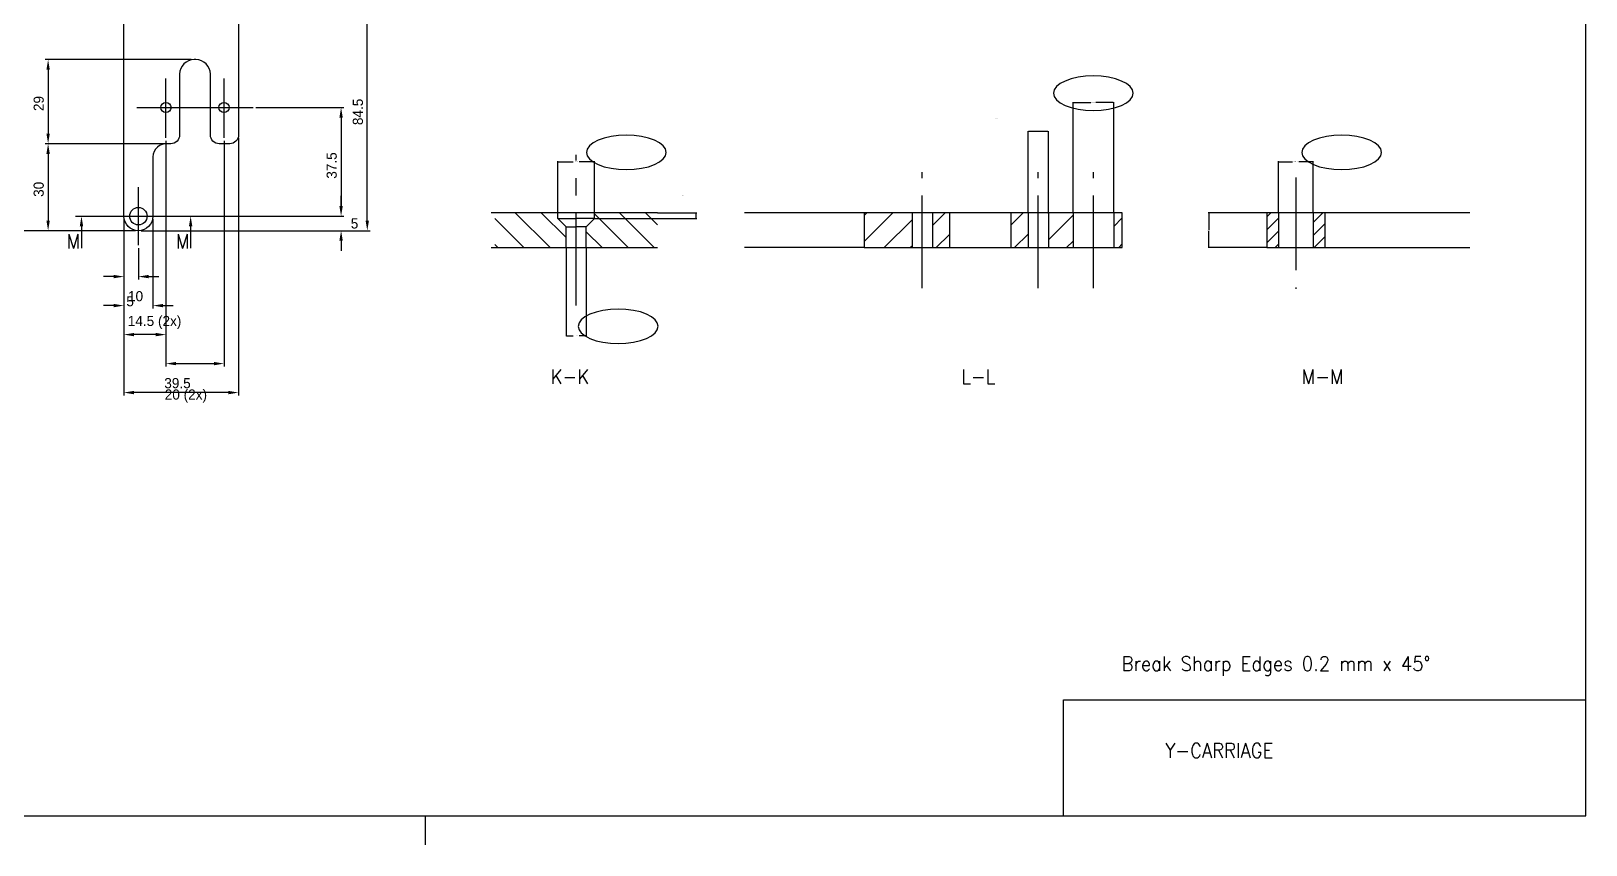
# Model space of a CAD drawing. Extents: x -1900 to -80, y -566 to 781.
# Drawn here: x -726 to -190, y -566 to -285 of the extents above; entities that cross this region are included whole.
import ezdxf
from ezdxf.enums import TextEntityAlignment as Align

# ---------------------------------------------------------------- set-up
doc = ezdxf.new("R2010")
doc.units = 0
doc.linetypes.add('CENTER', pattern=[50, 32, -6, 6, -6])
doc.layers.get('0').update_dxf_attribs({"linetype": 'CONTINUOUS'})
doc.layers.get('DEFPOINTS').update_dxf_attribs({"linetype": 'CONTINUOUS'})
for name, color, linetype in [('_COMMENTS_NAMES', 7, 'CONTINUOUS'), ('BORDER', 7, 'CONTINUOUS'), ('CENTER', 1, 'CENTER'), ('DIMENSION', 4, 'CONTINUOUS'), ('DIMENSION_NEW', 6, 'CONTINUOUS'), ('HATCH', 3, 'CONTINUOUS'), ('SECTION', 4, 'CENTER')]:
    doc.layers.add(name, color=color, linetype=linetype)
doc.styles.add('TEXTSTYLE21', font='Standard')
doc.styles.add('TEXTSTYLE26', font='Standard')
doc.styles.add('TEXTSTYLE27', font='Standard')
doc.styles.add('TEXTSTYLE28', font='Standard')
doc.styles.add('TEXTSTYLE29', font='Standard')
doc.styles.add('TEXTSTYLE43', font='standard')
doc.styles.add('TEXTSTYLE44', font='Standard')
doc.dimstyles.new('QCADDIMSTYLE', dxfattribs={"dimtxt": 3.5, "dimasz": 3.5, "dimexe": 1, "dimexo": 1, "dimgap": 1.5, "dimtad": 1, "dimtoh": 1, "dimzin": 0, "dimcen": 0.09, "dimazin": 3, "dimtfac": 1, "dimtofl": 0, "dimtmove": 0, "dimatfit": 3})

# ---------------------------------------------------------------- blocks, each defined once
blk = doc.blocks.new('*D82')
at = {"layer": 'DEFPOINTS', "color": 0}
for p in [(-688.87, -135.16), (-770, -354.16), (-688.87, -354.16)]:
    blk.add_point(p, dxfattribs=at)
at = {"layer": 'DIMENSION', "color": 0}
for p, q in [((-689.87, -135.16), (-771, -135.16)), ((-770, -138.66), (-770, -350.66)), ((-689.87, -354.16), (-771, -354.16))]:
    blk.add_line(p, q, dxfattribs=at)
for points in [[(-769.42, -138.66), (-770.58, -138.66), (-770, -135.16)], [(-770.58, -350.66), (-769.42, -350.66), (-770, -354.16)]]:
    blk.add_solid(points, dxfattribs=at)
at = {"layer": 'DIMENSION', "color": 0, "linetype": 'CONTINUOUS'}
blk.add_text('219', height=3.5, rotation=90, dxfattribs=at).set_placement((-771.5, -249.58))
blk = doc.blocks.new('*D99')
at = {"layer": 'DEFPOINTS', "color": 0}
for p in [(-649.37, -311.66), (-678.87, -349.16), (-619.02, -349.16)]:
    blk.add_point(p, dxfattribs=at)
at = {"layer": 'DIMENSION', "color": 0}
for p, q in [((-648.37, -311.66), (-618.02, -311.66)), ((-619.02, -315.16), (-619.02, -345.66)), ((-677.87, -349.16), (-618.02, -349.16))]:
    blk.add_line(p, q, dxfattribs=at)
for points in [[(-618.44, -315.16), (-619.61, -315.16), (-619.02, -311.66)], [(-619.61, -345.66), (-618.44, -345.66), (-619.02, -349.16)]]:
    blk.add_solid(points, dxfattribs=at)
at = {"layer": 'DIMENSION', "color": 0, "linetype": 'CONTINUOUS'}
blk.add_text('37.5', height=3.5, rotation=90, dxfattribs=at).set_placement((-620.52, -336.25))
blk = doc.blocks.new('*D100')
at = {"layer": 'DEFPOINTS', "color": 0}
for p in [(-648.37, -269.66), (-610, -269.66), (-688.87, -354.16)]:
    blk.add_point(p, dxfattribs=at)
at = {"layer": 'DIMENSION', "color": 0}
for p, q in [((-647.37, -269.66), (-609, -269.66)), ((-610, -350.66), (-610, -273.16)), ((-687.87, -354.16), (-609, -354.16))]:
    blk.add_line(p, q, dxfattribs=at)
for points in [[(-609.42, -273.16), (-610.58, -273.16), (-610, -269.66)], [(-610.58, -350.66), (-609.42, -350.66), (-610, -354.16)]]:
    blk.add_solid(points, dxfattribs=at)
at = {"layer": 'DIMENSION', "color": 0, "linetype": 'CONTINUOUS'}
blk.add_text('84.5', height=3.5, rotation=90, dxfattribs=at).set_placement((-611.5, -317.75))
blk = doc.blocks.new('*D102')
at = {"layer": 'DEFPOINTS', "color": 0}
for p in [(-693.87, -349.16), (-688.87, -359.16), (-688.87, -370)]:
    blk.add_point(p, dxfattribs=at)
at = {"layer": 'DIMENSION', "color": 0}
for p, q in [((-693.87, -350.16), (-693.87, -371)), ((-688.87, -360.16), (-688.87, -371)), ((-697.37, -370), (-700.87, -370)), ((-685.37, -370), (-681.87, -370))]:
    blk.add_line(p, q, dxfattribs=at)
for points in [[(-697.37, -370.58), (-697.37, -369.42), (-693.87, -370)], [(-685.37, -369.42), (-685.37, -370.58), (-688.87, -370)]]:
    blk.add_solid(points, dxfattribs=at)
at = {"layer": 'DIMENSION', "color": 0, "linetype": 'CONTINUOUS'}
blk.add_text('5', height=3.5, dxfattribs=at).set_placement((-693.04, -380.25))
blk = doc.blocks.new('*D103')
at = {"layer": 'DEFPOINTS', "color": 0}
for p in [(-693.87, -349.16), (-683.87, -349.16), (-683.87, -380)]:
    blk.add_point(p, dxfattribs=at)
at = {"layer": 'DIMENSION', "color": 0}
for p, q in [((-693.87, -350.16), (-693.87, -381)), ((-683.87, -350.16), (-683.87, -381)), ((-697.37, -380), (-700.87, -380)), ((-680.37, -380), (-676.87, -380))]:
    blk.add_line(p, q, dxfattribs=at)
for points in [[(-697.37, -380.58), (-697.37, -379.42), (-693.87, -380)], [(-680.37, -379.42), (-680.37, -380.58), (-683.87, -380)]]:
    blk.add_solid(points, dxfattribs=at)
at = {"layer": 'DIMENSION', "color": 0, "linetype": 'CONTINUOUS'}
blk.add_text('10', height=3.5, dxfattribs=at).set_placement((-692.46, -378.5))
blk = doc.blocks.new('*D104')
at = {"layer": 'DEFPOINTS', "color": 0}
for p in [(-679.37, -322.16), (-693.87, -349.16), (-693.87, -390)]:
    blk.add_point(p, dxfattribs=at)
at = {"layer": 'DIMENSION', "color": 0}
for p, q in [((-679.37, -323.16), (-679.37, -391)), ((-693.87, -350.16), (-693.87, -391)), ((-682.87, -390), (-690.37, -390))]:
    blk.add_line(p, q, dxfattribs=at)
for points in [[(-690.37, -389.42), (-690.37, -390.58), (-693.87, -390)], [(-682.87, -390.58), (-682.87, -389.42), (-679.37, -390)]]:
    blk.add_solid(points, dxfattribs=at)
at = {"layer": 'DIMENSION', "color": 0, "linetype": 'CONTINUOUS'}
blk.add_text('14.5 (2x)', height=3.5, dxfattribs=at).set_placement((-692.54, -387.04))
blk = doc.blocks.new('*D107')
at = {"layer": 'DEFPOINTS', "color": 0}
for p in [(-679.37, -324.19), (-659.37, -322.16), (-659.37, -400)]:
    blk.add_point(p, dxfattribs=at)
at = {"layer": 'DIMENSION', "color": 0}
for p, q in [((-679.37, -325.19), (-679.37, -401)), ((-659.37, -323.16), (-659.37, -401)), ((-675.87, -400), (-662.87, -400))]:
    blk.add_line(p, q, dxfattribs=at)
for points in [[(-675.87, -399.42), (-675.87, -400.58), (-679.37, -400)], [(-662.87, -400.58), (-662.87, -399.42), (-659.37, -400)]]:
    blk.add_solid(points, dxfattribs=at)
at = {"layer": 'DIMENSION', "color": 0, "linetype": 'CONTINUOUS'}
blk.add_text('20 (2x)', height=3.5, dxfattribs=at).set_placement((-679.79, -412.42))
blk = doc.blocks.new('*D108')
at = {"layer": 'DEFPOINTS', "color": 0}
for p in [(-654.37, -321.16), (-693.87, -349.16), (-693.87, -410)]:
    blk.add_point(p, dxfattribs=at)
at = {"layer": 'DIMENSION', "color": 0}
for p, q in [((-654.37, -322.16), (-654.37, -411)), ((-693.87, -350.16), (-693.87, -411)), ((-657.87, -410), (-690.37, -410))]:
    blk.add_line(p, q, dxfattribs=at)
for points in [[(-690.37, -409.42), (-690.37, -410.58), (-693.87, -410)], [(-657.87, -410.58), (-657.87, -409.42), (-654.37, -410)]]:
    blk.add_solid(points, dxfattribs=at)
at = {"layer": 'DIMENSION', "color": 0, "linetype": 'CONTINUOUS'}
blk.add_text('39.5', height=3.5, dxfattribs=at).set_placement((-679.96, -408.5))
blk = doc.blocks.new('*D119')
at = {"layer": 'DEFPOINTS', "color": 0}
for p in [(-669.67, -295.16), (-720, -324.16), (-677.67, -324.16)]:
    blk.add_point(p, dxfattribs=at)
at = {"layer": 'DIMENSION', "color": 0}
for p, q in [((-670.67, -295.16), (-721, -295.16)), ((-720, -298.66), (-720, -320.66)), ((-678.67, -324.16), (-721, -324.16))]:
    blk.add_line(p, q, dxfattribs=at)
for points in [[(-719.42, -298.66), (-720.58, -298.66), (-720, -295.16)], [(-720.58, -320.66), (-719.42, -320.66), (-720, -324.16)]]:
    blk.add_solid(points, dxfattribs=at)
at = {"layer": 'DIMENSION', "color": 0, "linetype": 'CONTINUOUS'}
blk.add_text('29', height=3.5, rotation=90, dxfattribs=at).set_placement((-721.5, -312.91))
blk = doc.blocks.new('*D126')
at = {"layer": 'DEFPOINTS', "color": 0}
for p in [(-679.37, -324.16), (-720, -354.16), (-688.87, -354.16)]:
    blk.add_point(p, dxfattribs=at)
at = {"layer": 'DIMENSION', "color": 0}
for p, q in [((-680.37, -324.16), (-721, -324.16)), ((-720, -327.66), (-720, -350.66)), ((-689.87, -354.16), (-721, -354.16))]:
    blk.add_line(p, q, dxfattribs=at)
for points in [[(-719.42, -327.66), (-720.58, -327.66), (-720, -324.16)], [(-720.58, -350.66), (-719.42, -350.66), (-720, -354.16)]]:
    blk.add_solid(points, dxfattribs=at)
at = {"layer": 'DIMENSION', "color": 0, "linetype": 'CONTINUOUS'}
blk.add_text('30', height=3.5, rotation=90, dxfattribs=at).set_placement((-721.5, -342.5))
blk = doc.blocks.new('*D128')
at = {"layer": 'DEFPOINTS', "color": 0}
for p in [(-679.37, -349.16), (-688.87, -354.16), (-619.02, -354.16)]:
    blk.add_point(p, dxfattribs=at)
at = {"layer": 'DIMENSION', "color": 0}
for p, q in [((-619.02, -345.66), (-619.02, -342.16)), ((-678.37, -349.16), (-618.02, -349.16)), ((-687.87, -354.16), (-618.02, -354.16)), ((-619.02, -357.66), (-619.02, -361.16))]:
    blk.add_line(p, q, dxfattribs=at)
for points in [[(-619.61, -345.66), (-618.44, -345.66), (-619.02, -349.16)], [(-618.44, -357.66), (-619.61, -357.66), (-619.02, -354.16)]]:
    blk.add_solid(points, dxfattribs=at)
at = {"layer": 'DIMENSION', "color": 0, "linetype": 'CONTINUOUS'}
blk.add_text('5', height=3.5, dxfattribs=at).set_placement((-615.69, -353.41))
blk = doc.blocks.new('*X268')
at = {"layer": 'HATCH'}
for p, q in [((-438.75, -348.95), (-437.8, -348)), ((-438.75, -357.93), (-428.82, -348)), ((-415.25, -352.39), (-410.86, -348)), ((-388.15, -352.23), (-383.92, -348)), ((-375.25, -348.31), (-374.94, -348)), ((-431.84, -360), (-422.25, -350.41)), ((-375.25, -357.29), (-366.75, -348.79)), ((-352.75, -352.75), (-349.77, -349.77)), ((-413.88, -360), (-409.35, -355.47)), ((-386.94, -360), (-382.25, -355.31)), ((-368.98, -360), (-366.75, -357.77)), ((-351.02, -360), (-349.77, -358.75)), ((-422.86, -360), (-422.25, -359.39))]:
    blk.add_line(p, q, dxfattribs=at)
blk = doc.blocks.new('*X303')
at = {"layer": 'DIMENSION_NEW', "color": 0, "linetype": 'CONTINUOUS'}
for s, p in [('ø7.0000', (-360.5, -310.09)), ('0.2', (-359.43, -309.97)), ('0', (-359.43, -310.21))]:
    blk.add_text(s, height=0.18, dxfattribs=at).set_placement(p)
blk = doc.blocks.new('*D129')
at = {"layer": 'DEFPOINTS', "color": 0}
for p in [(-352.75, -310), (-366.75, -348), (-352.75, -348)]:
    blk.add_point(p, dxfattribs=at)
at = {"layer": 'DIMENSION_NEW', "color": 0}
for p, q in [((-366.75, -347.94), (-366.75, -309.82)), ((-366.57, -310), (-360.58, -310)), ((-352.93, -310), (-358.92, -310)), ((-352.75, -347.94), (-352.75, -309.82))]:
    blk.add_line(p, q, dxfattribs=at)
for points in [[(-366.57, -309.97), (-366.57, -310.03), (-366.75, -310)], [(-352.93, -310.03), (-352.93, -309.97), (-352.75, -310)]]:
    blk.add_solid(points, dxfattribs=at)
blk.add_blockref('*X303', (0, 0), dxfattribs=at)
blk = doc.blocks.new('*D130')
at = {"layer": 'DEFPOINTS', "color": 0}
for p in [(-382.25, -320), (-382.25, -348), (-375.25, -348)]:
    blk.add_point(p, dxfattribs=at)
at = {"layer": 'DIMENSION', "color": 0}
for p, q in [((-382.25, -347.94), (-382.25, -319.82)), ((-375.43, -320), (-382.07, -320)), ((-375.25, -347.94), (-375.25, -319.82))]:
    blk.add_line(p, q, dxfattribs=at)
for points in [[(-382.07, -319.97), (-382.07, -320.03), (-382.25, -320)], [(-375.43, -320.03), (-375.43, -319.97), (-375.25, -320)]]:
    blk.add_solid(points, dxfattribs=at)
at = {"layer": 'DIMENSION', "color": 0, "linetype": 'CONTINUOUS'}
blk.add_text('ø3.5000 (6x)', height=0.18, dxfattribs=at).set_placement((-393.88, -315.54))
blk = doc.blocks.new('*D131')
at = {"layer": 'DEFPOINTS', "color": 0}
for p in [(-531.7, -330.4), (-544.3, -348), (-531.7, -348)]:
    blk.add_point(p, dxfattribs=at)
at = {"layer": 'DIMENSION_NEW', "color": 0}
for p, q in [((-544.3, -347.94), (-544.3, -330.22)), ((-544.12, -330.4), (-538.98, -330.4)), ((-531.88, -330.4), (-537.02, -330.4)), ((-531.7, -347.94), (-531.7, -330.22))]:
    blk.add_line(p, q, dxfattribs=at)
for points in [[(-544.12, -330.37), (-544.12, -330.43), (-544.3, -330.4)], [(-531.88, -330.43), (-531.88, -330.37), (-531.7, -330.4)]]:
    blk.add_solid(points, dxfattribs=at)
at = {"layer": 'DIMENSION_NEW', "color": 0, "linetype": 'CONTINUOUS'}
blk.add_text('ø6.3000 (2x)', height=0.18, dxfattribs=at).set_placement((-538.91, -330.46))
blk = doc.blocks.new('*D132')
at = {"layer": 'DEFPOINTS', "color": 0}
for p in [(-541.5, -360), (-534.5, -360), (-534.5, -390.4)]:
    blk.add_point(p, dxfattribs=at)
at = {"layer": 'DIMENSION_NEW', "color": 0}
for p, q in [((-541.5, -360.06), (-541.5, -390.58)), ((-534.5, -360.06), (-534.5, -390.58)), ((-541.32, -390.4), (-538.98, -390.4)), ((-534.68, -390.4), (-537.02, -390.4))]:
    blk.add_line(p, q, dxfattribs=at)
for points in [[(-541.32, -390.37), (-541.32, -390.43), (-541.5, -390.4)], [(-534.68, -390.43), (-534.68, -390.37), (-534.5, -390.4)]]:
    blk.add_solid(points, dxfattribs=at)
at = {"layer": 'DIMENSION_NEW', "color": 0, "linetype": 'CONTINUOUS'}
blk.add_text('ø3.5000 (2x)', height=0.18, dxfattribs=at).set_placement((-538.91, -390.46))
blk = doc.blocks.new('*D133')
at = {"layer": 'DEFPOINTS', "color": 0}
for p in [(-510, -348), (-496.65, -348), (-531.7, -350)]:
    blk.add_point(p, dxfattribs=at)
at = {"layer": 'DIMENSION', "color": 0}
for p, q in [((-509.94, -348), (-496.47, -348)), ((-496.65, -349.82), (-496.65, -348.18)), ((-531.64, -350), (-496.47, -350))]:
    blk.add_line(p, q, dxfattribs=at)
for points in [[(-496.62, -348.18), (-496.68, -348.18), (-496.65, -348)], [(-496.68, -349.82), (-496.62, -349.82), (-496.65, -350)]]:
    blk.add_solid(points, dxfattribs=at)
at = {"layer": 'DIMENSION', "color": 0, "linetype": 'CONTINUOUS'}
blk.add_text('1.0000', height=0.18, dxfattribs=at).set_placement((-501.71, -342.05))
blk = doc.blocks.new('*X271')
at = {"layer": 'HATCH'}
for p, q in [((-559.01, -348), (-547.01, -360)), ((-550.03, -348), (-541.5, -356.53)), ((-523.08, -348), (-511.08, -360)), ((-514.1, -348), (-510, -352.1)), ((-566, -349.99), (-555.99, -360)), ((-531.7, -348.37), (-520.07, -360)), ((-566, -358.97), (-564.97, -360)), ((-534.5, -354.55), (-529.05, -360))]:
    blk.add_line(p, q, dxfattribs=at)
blk = doc.blocks.new('*X272')
at = {"layer": 'DIMENSION'}
blk.add_line((-708.5, -352.66), (-708.5, -360.18), dxfattribs=at)
blk.add_solid([(-709.08, -352.66), (-708.5, -349.16), (-707.92, -352.66)], dxfattribs=at)
blk = doc.blocks.new('*X273')
at = {"layer": 'DIMENSION'}
blk.add_line((-670.87, -352.66), (-670.87, -360.18), dxfattribs=at)
blk.add_solid([(-671.46, -352.66), (-670.87, -349.16), (-670.29, -352.66)], dxfattribs=at)
blk = doc.blocks.new('*X304')
at = {"layer": 'DIMENSION_NEW', "color": 0, "linetype": 'CONTINUOUS'}
for s, p in [('ø6.0000(2x)', (-291, -330.46)), ('0.1', (-289.37, -330.34)), ('0', (-289.37, -330.58))]:
    blk.add_text(s, height=0.18, dxfattribs=at).set_placement(p)
blk = doc.blocks.new('*D134')
at = {"layer": 'DEFPOINTS', "color": 0}
for p in [(-284, -330.4), (-296, -348), (-284, -348)]:
    blk.add_point(p, dxfattribs=at)
at = {"layer": 'DIMENSION_NEW', "color": 0}
for p, q in [((-296, -347.9375), (-296, -330.22)), ((-295.82, -330.4), (-291.08, -330.4)), ((-284.18, -330.4), (-288.92, -330.4)), ((-284, -347.9375), (-284, -330.22))]:
    blk.add_line(p, q, dxfattribs=at)
for points in [[(-295.82, -330.37), (-295.82, -330.43), (-296, -330.4)], [(-284.18, -330.43), (-284.18, -330.37), (-284, -330.4)]]:
    blk.add_solid(points, dxfattribs=at)
blk.add_blockref('*X304', (0, 0), dxfattribs=at)
blk = doc.blocks.new('*X274')
at = {"layer": 'HATCH'}
for p, q in [((-300, -349.39), (-298.61, -348)), ((-284, -351.35), (-280.65, -348)), ((-300, -353.88), (-296, -349.88)), ((-284, -355.84), (-280, -351.84)), ((-300, -358.37), (-296, -354.37)), ((-297.14, -360), (-296, -358.86)), ((-283.67, -360), (-280, -356.33))]:
    blk.add_line(p, q, dxfattribs=at)
blk = doc.blocks.new('*D135')
at = {"layer": 'DEFPOINTS', "color": 0}
for p in [(-300, -348), (-320, -360), (-300, -360)]:
    blk.add_point(p, dxfattribs=at)
at = {"layer": 'DIMENSION', "color": 0}
for p, q in [((-300.06, -348), (-320.18, -348)), ((-320, -348.18), (-320, -353.82)), ((-320, -359.82), (-320, -354.18)), ((-300.06, -360), (-320.18, -360))]:
    blk.add_line(p, q, dxfattribs=at)
for points in [[(-319.97, -348.18), (-320.03, -348.18), (-320, -348)], [(-320.03, -359.82), (-319.97, -359.82), (-320, -360)]]:
    blk.add_solid(points, dxfattribs=at)
at = {"layer": 'DIMENSION', "color": 0, "linetype": 'CONTINUOUS'}
blk.add_text('6.0000', height=0.18, dxfattribs=at).set_placement((-320.48, -354.09))

msp = doc.modelspace()

# ---------------------------------------------------------------- linework, layer by layer
for p, q in [((-510, -348), (-567.29, -348)), ((-544.3, -350), (-544.3, -348)), ((-531.7, -350), (-531.7, -348)), ((-438.75, -348), (-480, -348)), ((-438.75, -348), (-438.75, -360)), ((-349.775, -348), (-438.75, -348)), ((-422.25, -348), (-422.25, -360)), ((-415.25, -348), (-415.25, -360)), ((-409.35, -348), (-409.35, -360)), ((-388.15, -348), (-388.15, -360)), ((-382.25, -348), (-382.25, -360)), ((-375.25, -348), (-375.25, -360)), ((-366.75, -348), (-366.75, -360)), ((-352.75, -348), (-352.75, -360)), ((-349.775, -360), (-349.775, -348)), ((-230, -348), (-300, -348)), ((-300, -348), (-300, -360)), ((-296, -348), (-296, -360)), ((-284, -348), (-284, -360)), ((-280, -348), (-280, -360)), ((-544.3, -350), (-538, -350)), ((-544.3, -350), (-541.5, -352.8)), ((-541.5, -352.8), (-538, -352.8)), ((-541.5, -360), (-541.5, -352.8)), ((-531.7, -350), (-538, -350)), ((-534.5, -352.8), (-538, -352.8)), ((-531.7, -350), (-534.5, -352.8)), ((-534.5, -360), (-534.5, -352.8)), ((-567.29, -360), (-510, -360)), ((-438.75, -360), (-480, -360)), ((-438.75, -360), (-349.775, -360)), ((-300, -360), (-230, -360))]:
    msp.add_line(p, q)
for points in [[(-683.875, -349.164, -1), (-693.875, -349.164), (-693.875, -140.164, -1)], [(-654.375, -234.164), (-654.375, -321.164, -0.4142136), (-657.375, -324.164), (-661.075, -324.164, -0.4142136), (-664.075, -321.164), (-664.075, -300.164, 0.4142136), (-669.075, -295.164), (-669.675, -295.164, 0.4142136), (-674.675, -300.164), (-674.675, -321.164, -0.4142136), (-677.675, -324.164), (-678.875, -324.164, 0.4142136), (-683.875, -328.671), (-683.875, -349.164)]]:
    msp.add_lwpolyline(points, format="xyb")
for centre, radius in [((-679.375, -311.664), 1.75), ((-659.375, -311.664), 1.75), ((-688.875, -349.164), 3)]:
    msp.add_circle(centre, radius)
for centre in [(-438.75, -348), (-544.3, -350), (-541.5, -352.8), (-534.5, -352.8), (-531.7, -350)]:
    msp.add_arc(centre, 0, 0, 0)
at = {"layer": 'BORDER'}
msp.add_line((-590, -556), (-590, -566), dxfattribs=at)
msp.add_lwpolyline([(-990, 0), (-990, 0), (-990, -556), (-190, -556), (-190, 0), (-990, 0)], dxfattribs=at)
at = {"layer": 'CENTER'}
for p, q in [((-679.375, -322.157), (-679.375, -301.664)), ((-659.375, -322.157), (-659.375, -301.664)), ((-689.375, -311.664), (-669.375, -311.664)), ((-669.375, -311.664), (-649.375, -311.664)), ((-538, -380), (-538, -328)), ((-418.75, -374), (-418.75, -334)), ((-378.75, -374), (-378.75, -334)), ((-359.75, -374), (-359.75, -334)), ((-290, -335.812), (-290, -374.258)), ((-688.875, -359.164), (-688.875, -339.164)), ((-698.875, -349.164), (-678.875, -349.164))]:
    msp.add_line(p, q, dxfattribs=at)
at = {"layer": 'DIMENSION'}
for p, q in [((-370, -556), (-370, -516)), ((-370, -516), (-190, -516))]:
    msp.add_line(p, q, dxfattribs=at)
at = {"layer": 'DIMENSION_NEW'}
for points in [[(-345.994, -306.745), (-346.259, -305.585), (-347.042, -304.47), (-348.314, -303.442), (-350.025, -302.542), (-352.11, -301.803), (-354.488, -301.254), (-357.068, -300.917), (-359.752, -300.804), (-362.435, -300.919), (-365.016, -301.259), (-367.394, -301.809), (-369.478, -302.549), (-371.188, -303.451), (-372.459, -304.479), (-373.241, -305.595), (-373.505, -306.755), (-373.24, -307.915), (-372.457, -309.03), (-371.186, -310.058), (-369.475, -310.958), (-367.39, -311.697), (-365.012, -312.246), (-362.431, -312.583), (-359.747, -312.696), (-357.064, -312.581), (-354.484, -312.241), (-352.106, -311.691), (-350.022, -310.951), (-348.311, -310.049), (-347.041, -309.021), (-346.258, -307.905)], [(-506.966, -327.145), (-507.231, -325.985), (-508.014, -324.87), (-509.285, -323.842), (-510.996, -322.942), (-513.081, -322.203), (-515.459, -321.654), (-518.04, -321.317), (-520.723, -321.204), (-523.407, -321.319), (-525.987, -321.659), (-528.365, -322.209), (-530.449, -322.949), (-532.16, -323.851), (-533.43, -324.879), (-534.213, -325.995), (-534.477, -327.155), (-534.212, -328.315), (-533.429, -329.43), (-532.157, -330.458), (-530.446, -331.358), (-528.361, -332.097), (-525.983, -332.646), (-523.402, -332.983), (-520.719, -333.096), (-518.035, -332.981), (-515.455, -332.641), (-513.077, -332.091), (-510.993, -331.351), (-509.283, -330.449), (-508.012, -329.421), (-507.23, -328.305)], [(-260.423, -327.145), (-260.688, -325.985), (-261.471, -324.87), (-262.743, -323.842), (-264.454, -322.942), (-266.538, -322.203), (-268.917, -321.654), (-271.497, -321.317), (-274.181, -321.204), (-276.864, -321.319), (-279.444, -321.659), (-281.822, -322.209), (-283.907, -322.949), (-285.617, -323.851), (-286.888, -324.879), (-287.67, -325.995), (-287.934, -327.155), (-287.669, -328.315), (-286.886, -329.43), (-285.614, -330.458), (-283.903, -331.358), (-281.819, -332.097), (-279.44, -332.646), (-276.86, -332.983), (-274.176, -333.096), (-271.493, -332.981), (-268.912, -332.641), (-266.535, -332.091), (-264.45, -331.351), (-262.74, -330.449), (-261.469, -329.421), (-260.687, -328.305)], [(-509.766, -387.145), (-510.031, -385.985), (-510.814, -384.87), (-512.085, -383.842), (-513.796, -382.942), (-515.881, -382.203), (-518.259, -381.654), (-520.84, -381.317), (-523.523, -381.204), (-526.207, -381.319), (-528.787, -381.659), (-531.165, -382.209), (-533.249, -382.949), (-534.96, -383.851), (-536.23, -384.879), (-537.013, -385.995), (-537.277, -387.155), (-537.012, -388.315), (-536.229, -389.43), (-534.957, -390.458), (-533.246, -391.358), (-531.161, -392.097), (-528.783, -392.646), (-526.202, -392.983), (-523.519, -393.096), (-520.835, -392.981), (-518.255, -392.641), (-515.877, -392.091), (-513.793, -391.351), (-512.083, -390.449), (-510.812, -389.421), (-510.03, -388.305)]]:
    msp.add_lwpolyline(points, close=True, dxfattribs=at)
at = {"layer": 'SECTION'}
msp.add_line((-710.5, -349.164), (-668.875, -349.164), dxfattribs=at)

# ---------------------------------------------------------------- block references
at = {"layer": 'DIMENSION'}
for name in ['*X272', '*X273']:
    msp.add_blockref(name, (0, 0), dxfattribs=at)
at = {"layer": 'HATCH'}
for name in ['*X271', '*X268', '*X274']:
    msp.add_blockref(name, (0, 0), dxfattribs=at)

# ---------------------------------------------------------------- texts
at = {"layer": '_COMMENTS_NAMES', "linetype": 'CONTINUOUS'}
for s, style, p in [('Break Sharp Edges 0.2 mm x 45°', 'TEXTSTYLE44', (-350, -506)), ('Y-CARRIAGE', 'TEXTSTYLE43', (-335.012, -535.95))]:
    msp.add_text(s, height=5, dxfattribs=dict(at, style=style)).set_placement(p)
at = {"layer": 'SECTION', "linetype": 'CONTINUOUS'}
for style, p in [('TEXTSTYLE27', (-713.609, -360.341)), ('TEXTSTYLE28', (-675.984, -360.341))]:
    msp.add_text('M', height=5, dxfattribs=dict(at, style=style)).set_placement(p)
for s, style, p in [('K-K', 'TEXTSTYLE21', (-533.53, -406.992)), ('L-L', 'TEXTSTYLE29', (-393.53, -406.992)), ('M-M', 'TEXTSTYLE26', (-273.53, -406.992))]:
    msp.add_text(s, height=5, rotation=360, dxfattribs=dict(at, style=style)).set_placement(p, align=Align.RIGHT)

# ---------------------------------------------------------------- dimensions: what is measured, and where the dimension line sits
at = {"layer": 'DIMENSION'}
for base, p1, p2, override, picture, middle in [((-770, -354.164), (-688.875, -135.164), (-688.875, -354.164), {"dimtxt": 3.5, "dimasz": 3.5, "dimexe": 1, "dimexo": 1, "dimgap": 1.5, "dimtad": 1, "dimzin": 8, "dimcen": 0, "dimclrd": 0, "dimclre": 0, "dimclrt": 0, "dimtp": 0.1, "dimtm": 0.1, "dimtfac": 0.71, "dimtmove": 2}, '*D82', (-773.25, -244.664)), ((-610, -269.664), (-688.875, -354.164), (-648.375, -269.664), {"dimtxt": 3.5, "dimasz": 3.5, "dimexe": 1, "dimexo": 1, "dimgap": 1.5, "dimtad": 1, "dimzin": 8, "dimcen": 0, "dimclrd": 0, "dimclre": 0, "dimclrt": 0, "dimtp": 0.1, "dimtm": 0.1, "dimtfac": 0.71, "dimtmove": 2}, '*D100', (-613.25, -311.914)), ((-720, -324.164), (-669.675, -295.164), (-677.675, -324.164), {"dimtxt": 3.5, "dimasz": 3.5, "dimexe": 1, "dimexo": 1, "dimgap": 1.5, "dimtad": 1, "dimzin": 8, "dimcen": 0, "dimclrd": 0, "dimclre": 0, "dimclrt": 0, "dimtp": 0.1, "dimtm": 0.1, "dimtfac": 0.71, "dimtmove": 2}, '*D119', (-723.25, -309.664)), ((-619.023, -349.164), (-649.375, -311.664), (-678.875, -349.164), {"dimtxt": 3.5, "dimasz": 3.5, "dimexe": 1, "dimexo": 1, "dimgap": 1.5, "dimtad": 1, "dimzin": 8, "dimcen": 0, "dimclrd": 0, "dimclre": 0, "dimclrt": 0, "dimtp": 0.1, "dimtm": 0.1, "dimtfac": 0.71, "dimtmove": 2}, '*D99', (-622.273, -330.414)), ((-720, -354.164), (-679.375, -324.164), (-688.875, -354.164), {"dimtxt": 3.5, "dimasz": 3.5, "dimexe": 1, "dimexo": 1, "dimgap": 1.5, "dimtad": 1, "dimzin": 8, "dimcen": 0, "dimclrd": 0, "dimclre": 0, "dimclrt": 0, "dimtp": 0.1, "dimtm": 0.1, "dimtfac": 0.71, "dimtmove": 2}, '*D126', (-723.25, -339.164)), ((-619.023, -354.164), (-679.375, -349.164), (-688.875, -354.164), {"dimtxt": 3.5, "dimasz": 3.5, "dimexe": 1, "dimexo": 1, "dimgap": 1.5, "dimtad": 1, "dimzin": 8, "dimcen": 0, "dimclrd": 0, "dimclre": 0, "dimclrt": 0, "dimtp": 0.1, "dimtm": 0.1, "dimtfac": 0.71, "dimtmove": 2}, '*D128', (-614.023, -351.664)), ((-320, -360), (-300, -348), (-300, -360), {"dimtxt": 0.18, "dimasz": 0.18, "dimexe": 0.18, "dimexo": 0.0625, "dimgap": 0.09, "dimtad": 0, "dimtih": 1, "dimlfac": 0.5, "dimtmove": 2}, '*D135', (-320, -354))]:
    dim = msp.add_linear_dim(base=base, p1=p1, p2=p2, angle=90, dimstyle='QCADDIMSTYLE', override=override, dxfattribs=at)
    dim.commit()
    dim.dimension.update_dxf_attribs({"geometry": picture, "text_midpoint": middle})
for base, p1, p2, text, override, picture, middle in [((-382.25, -320), (-375.25, -348), (-382.25, -348), 'ø<> (6x)', {"dimtxt": 0.18, "dimasz": 0.18, "dimexe": 0.18, "dimexo": 0.0625, "dimgap": 0.09, "dimtad": 0, "dimtih": 1, "dimlfac": 0.5, "dimtmove": 2}, '*D130', (-392.963, -315.478)), ((-693.875, -390), (-679.375, -322.157), (-693.875, -349.164), '<> (2x)', {"dimtxt": 3.5, "dimasz": 3.5, "dimexe": 1, "dimexo": 1, "dimgap": 1.5, "dimtad": 1, "dimzin": 8, "dimcen": 0, "dimclrd": 0, "dimclre": 0, "dimclrt": 0, "dimtp": 0.1, "dimtm": 0.1, "dimtfac": 0.71, "dimtmove": 2}, '*D104', (-679.375, -385.875))]:
    dim = msp.add_linear_dim(base=base, p1=p1, p2=p2, text=text, dimstyle='QCADDIMSTYLE', override=override, dxfattribs=at)
    dim.commit()
    dim.dimension.update_dxf_attribs({"geometry": picture, "text_midpoint": middle, "dimtype": 160})
for base, p1, p2, picture, middle in [((-693.875, -410), (-654.375, -321.164), (-693.875, -349.164), '*D108', (-674.125, -406.75)), ((-688.875, -370), (-693.875, -349.164), (-688.875, -359.164), '*D102', (-691.375, -378.5)), ((-683.875, -380), (-693.875, -349.164), (-683.875, -349.164), '*D103', (-688.875, -376.75))]:
    dim = msp.add_linear_dim(base=base, p1=p1, p2=p2, dimstyle='QCADDIMSTYLE', override={"dimtxt": 3.5, "dimasz": 3.5, "dimexe": 1, "dimexo": 1, "dimgap": 1.5, "dimtad": 1, "dimzin": 8, "dimcen": 0, "dimclrd": 0, "dimclre": 0, "dimclrt": 0, "dimtp": 0.1, "dimtm": 0.1, "dimtfac": 0.71, "dimtmove": 2}, dxfattribs=at)
    dim.commit()
    dim.dimension.update_dxf_attribs({"geometry": picture, "text_midpoint": middle})
dim = msp.add_linear_dim(base=(-659.375, -400), p1=(-679.375, -324.189), p2=(-659.375, -322.157), text='<> (2x)', dimstyle='QCADDIMSTYLE', override={"dimtxt": 3.5, "dimasz": 3.5, "dimexe": 1, "dimexo": 1, "dimgap": 1.5, "dimtad": 1, "dimzin": 8, "dimcen": 0, "dimclrd": 0, "dimclre": 0, "dimclrt": 0, "dimtp": 0.1, "dimtm": 0.1, "dimtfac": 0.71, "dimtmove": 2}, dxfattribs=at)
dim.commit()
dim.dimension.update_dxf_attribs({"geometry": '*D107', "text_midpoint": (-669.375, -411.25)})
dim = msp.add_linear_dim(base=(-496.645, -348), p1=(-531.7, -350), p2=(-510, -348), angle=270, dimstyle='QCADDIMSTYLE', override={"dimtxt": 0.18, "dimasz": 0.18, "dimexe": 0.18, "dimexo": 0.0625, "dimgap": 0.09, "dimtad": 0, "dimtih": 1, "dimlfac": 0.5, "dimtmove": 2}, dxfattribs=at)
dim.commit()
dim.dimension.update_dxf_attribs({"geometry": '*D133', "text_midpoint": (-501.222, -341.961), "dimtype": 160})
at = {"layer": 'DIMENSION_NEW'}
for base, p1, p2, text, picture, middle in [((-352.75, -310), (-366.75, -348), (-352.75, -348), '\\A1;ø<>\\S0.2^ 0;', '*D129', (-359.75, -310)), ((-531.7, -330.4), (-544.3, -348), (-531.7, -348), 'ø<> (2x)', '*D131', (-538, -330.4)), ((-284, -330.4), (-296, -348), (-284, -348), '\\A1;ø<>(2x)\\S0.1^ 0;', '*D134', (-290, -330.4)), ((-534.5, -390.4), (-541.5, -360), (-534.5, -360), 'ø<> (2x)', '*D132', (-538, -390.4))]:
    dim = msp.add_linear_dim(base=base, p1=p1, p2=p2, text=text, dimstyle='QCADDIMSTYLE', override={"dimtxt": 0.18, "dimasz": 0.18, "dimexe": 0.18, "dimexo": 0.0625, "dimgap": 0.09, "dimtad": 0, "dimtih": 1, "dimlfac": 0.5, "dimtmove": 2}, dxfattribs=at)
    dim.commit()
    dim.dimension.update_dxf_attribs({"geometry": picture, "text_midpoint": middle})

doc.saveas('drawing.dxf')
